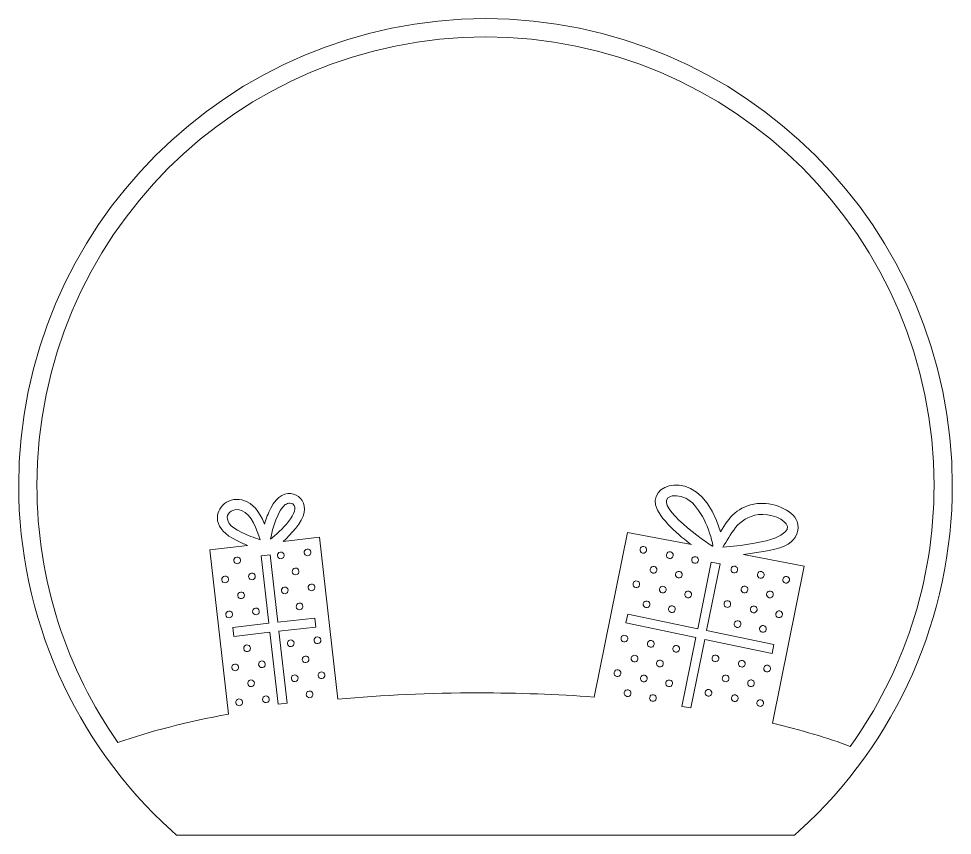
# Model space of a CAD drawing. Header units: inches. Extents: x 88 to 2388, y 25 to 403.
# Drawn here: x 1014.5 to 1439.7, y 24.7 to 396.7 of the extents above; entities that cross this region are included whole.
import ezdxf

# ---------------------------------------------------------------- set-up
doc = ezdxf.new("R2010")
doc.units = ezdxf.units.IN
doc.header["$MEASUREMENT"] = 0
doc.layers.add('_U+0421_U+043B_U+043E_U+0439 1', color=7, linetype='Continuous')

msp = doc.modelspace()

# ---------------------------------------------------------------- linework, layer by layer
at = {"layer": '_U+0421_U+043B_U+043E_U+0439 1', "color": 1, "lineweight": 9, "true_color": 0xff0000}
msp.add_lwpolyline([(1125.02, 152), (1129.12, 152.46), (1132.61, 121.71), (1149.37, 123.61), (1149.83, 119.51), (1133.08, 117.61), (1136.79, 84.9), (1132.7, 84.43), (1128.98, 117.15), (1112.49, 115.27), (1112.02, 119.37), (1128.52, 121.24), (1125.02, 152)], dxfattribs=at)
for points, knots in [([(1227.13, 396.66), (1109.91, 396.66), (1014.55, 301.29), (1014.55, 184.08), (1014.55, 124.36), (1039.89, 67.04), (1084.08, 26.82), (1084.08, 26.82), (1086.46, 24.66), (1086.46, 24.66), (1086.46, 24.66), (1367.8, 24.66), (1367.8, 24.66), (1367.8, 24.66), (1370.18, 26.82), (1370.18, 26.82), (1414.37, 67.04), (1439.71, 124.36), (1439.71, 184.08), (1439.71, 301.29), (1344.35, 396.66), (1227.13, 396.66)], [0, 0, 0, 0, 1, 1, 1, 2, 2, 2, 3, 3, 3, 4, 4, 4, 5, 5, 5, 6, 6, 6, 7, 7, 7, 7]), ([(1227.13, 388.34), (1339.94, 388.34), (1431.4, 296.89), (1431.4, 184.08), (1431.4, 139.71), (1417.24, 98.66), (1393.22, 65.16), (1382.8, 69.08), (1370.89, 72.62), (1357.75, 75.72), (1357.75, 75.72), (1372.23, 147.34), (1372.23, 147.34), (1372.23, 147.34), (1344.58, 152.58), (1344.58, 152.58), (1352.87, 153.66), (1360.73, 154.79), (1364.92, 157.32), (1368.76, 159.66), (1370.25, 164.15), (1369.08, 167.57), (1367.23, 173.03), (1357.45, 176.62), (1350.83, 175.74), (1342.11, 174.57), (1338.21, 169.83), (1334.08, 162.91), (1325.97, 192.45), (1302.17, 186.02), (1304.58, 175.16), (1305.91, 169.19), (1315.95, 160.6), (1320.91, 157.06), (1320.91, 157.06), (1291.72, 162.59), (1291.72, 162.59), (1291.72, 162.59), (1276.57, 87.64), (1276.57, 87.64), (1259.74, 88.9), (1242.14, 89.56), (1224.02, 89.56), (1201.7, 89.56), (1180.18, 88.55), (1159.93, 86.67), (1159.93, 86.67), (1151.56, 160.43), (1151.56, 160.43), (1151.56, 160.43), (1134.94, 158.54), (1134.94, 158.54), (1138.38, 161.52), (1143.8, 167.26), (1144.63, 171.78), (1146.07, 179.8), (1135.13, 185.42), (1129.38, 173.66), (1128.2, 171.25), (1127.24, 169.02), (1126.5, 166.47), (1117.04, 191.01), (1091.68, 169.17), (1113.88, 158.97), (1115.58, 158.19), (1117, 157.37), (1118.76, 156.71), (1118.76, 156.71), (1101.63, 154.76), (1101.63, 154.76), (1101.63, 154.76), (1110.13, 79.88), (1110.13, 79.88), (1091.19, 76.36), (1074.2, 72), (1059.77, 66.96), (1036.52, 100.12), (1022.86, 140.5), (1022.86, 184.08), (1022.86, 296.89), (1114.32, 388.34), (1227.13, 388.34)], [0, 0, 0, 0, 1, 1, 1, 2, 2, 2, 3, 3, 3, 4, 4, 4, 5, 5, 5, 6, 6, 6, 7, 7, 7, 8, 8, 8, 9, 9, 9, 10, 10, 10, 11, 11, 11, 12, 12, 12, 13, 13, 13, 14, 14, 14, 15, 15, 15, 16, 16, 16, 17, 17, 17, 18, 18, 18, 19, 19, 19, 20, 20, 20, 21, 21, 21, 22, 22, 22, 23, 23, 23, 24, 24, 24, 25, 25, 25, 26, 26, 26, 27, 27, 27, 27]), ([(1311.37, 179.03), (1313.42, 179.79), (1316.84, 179.17), (1319.33, 177.64), (1324.9, 174.21), (1329.5, 163.61), (1330.72, 156.52), (1330.68, 156.46), (1330.62, 156.4), (1330.57, 156.34), (1323.19, 160.84), (1303.3, 176.06), (1311.37, 179.03)], [0, 0, 0, 0, 1, 1, 1, 2, 2, 2, 3, 3, 3, 4, 4, 4, 4]), ([(1124.52, 159.33), (1121.67, 160.26), (1118.86, 161.36), (1116.15, 162.61), (1104.5, 167.96), (1110.68, 174.64), (1115.96, 172.67), (1121.03, 170.76), (1122.8, 163.76), (1124.52, 159.33)], [0, 0, 0, 0, 1, 1, 1, 2, 2, 2, 3, 3, 3, 3]), ([(1129.25, 159.6), (1130.05, 164.49), (1132.79, 173.07), (1135.94, 175.28), (1136.59, 175.73), (1137.36, 175.97), (1138.05, 175.97), (1138.54, 175.97), (1138.98, 175.85), (1139.32, 175.61), (1143.55, 172.55), (1133.53, 162.81), (1129.25, 159.6)], [0, 0, 0, 0, 1, 1, 1, 2, 2, 2, 3, 3, 3, 4, 4, 4, 4]), ([(1335.21, 155.9), (1338.79, 161.2), (1341.71, 169.45), (1351.46, 170.76), (1361.58, 172.11), (1381.8, 159.82), (1335.21, 155.9)], [0, 0, 0, 0, 1, 1, 1, 2, 2, 2, 2]), ([(1291.06, 121.42), (1291.06, 121.42), (1291.87, 125.47), (1291.87, 125.47), (1291.87, 125.47), (1323.78, 118.79), (1323.78, 118.79), (1323.78, 118.79), (1329.91, 149.13), (1329.91, 149.13), (1329.91, 149.13), (1333.95, 148.31), (1333.95, 148.31), (1333.95, 148.31), (1327.82, 117.97), (1327.82, 117.97), (1327.82, 117.97), (1358.49, 111.56), (1358.49, 111.56), (1358.49, 111.56), (1357.68, 107.51), (1357.68, 107.51), (1357.68, 107.51), (1327, 113.93), (1327, 113.93), (1327, 113.93), (1320.7, 82.75), (1320.7, 82.75), (1319.35, 82.96), (1317.99, 83.16), (1316.61, 83.35), (1316.61, 83.35), (1322.96, 114.75), (1322.96, 114.75), (1322.96, 114.75), (1291.06, 121.42), (1291.06, 121.42)], [0, 0, 0, 0, 1, 1, 1, 2, 2, 2, 3, 3, 3, 4, 4, 4, 5, 5, 5, 6, 6, 6, 7, 7, 7, 8, 8, 8, 9, 9, 9, 10, 10, 10, 11, 11, 11, 12, 12, 12, 12])]:
    msp.add_open_spline(points, degree=3, knots=knots, dxfattribs=at)
at = {"layer": '_U+0421_U+043B_U+043E_U+0439 1', "color": 7, "lineweight": 9, "true_color": 0xffffff}
for points, knots in [([(1134.07, 150.64), (1136.08, 150.87), (1135.74, 153.91), (1133.73, 153.69), (1131.72, 153.46), (1132.06, 150.42), (1134.07, 150.64)], [0, 0, 0, 0, 1, 1, 1, 2, 2, 2, 2]), ([(1145.92, 155.07), (1147.93, 155.3), (1148.28, 152.26), (1146.27, 152.03), (1144.26, 151.8), (1143.91, 154.84), (1145.92, 155.07)], [0, 0, 0, 0, 1, 1, 1, 2, 2, 2, 2]), ([(1299.3, 156.23), (1297.32, 156.64), (1296.71, 153.64), (1298.69, 153.23), (1300.68, 152.83), (1301.28, 155.83), (1299.3, 156.23)], [0, 0, 0, 0, 1, 1, 1, 2, 2, 2, 2]), ([(1309.53, 152.61), (1309.13, 150.62), (1312.13, 150.02), (1312.53, 152), (1312.93, 153.98), (1309.93, 154.59), (1309.53, 152.61)], [0, 0, 0, 0, 1, 1, 1, 2, 2, 2, 2]), ([(1113.85, 151.43), (1111.85, 151.2), (1112.19, 148.16), (1114.2, 148.39), (1116.21, 148.62), (1115.87, 151.66), (1113.85, 151.43)], [0, 0, 0, 0, 1, 1, 1, 2, 2, 2, 2]), ([(1322.26, 148.59), (1324.24, 148.19), (1324.85, 151.19), (1322.87, 151.59), (1320.89, 151.99), (1320.28, 148.99), (1322.26, 148.59)], [0, 0, 0, 0, 1, 1, 1, 2, 2, 2, 2]), ([(1122.31, 142.78), (1122.08, 144.79), (1119.04, 144.44), (1119.27, 142.43), (1119.5, 140.42), (1122.54, 140.77), (1122.31, 142.78)], [0, 0, 0, 0, 1, 1, 1, 2, 2, 2, 2]), ([(1140.83, 143.34), (1142.84, 143.57), (1142.5, 146.61), (1140.49, 146.38), (1138.48, 146.15), (1138.82, 143.11), (1140.83, 143.34)], [0, 0, 0, 0, 1, 1, 1, 2, 2, 2, 2]), ([(1302.16, 145.91), (1301.76, 143.93), (1304.76, 143.32), (1305.16, 145.31), (1305.56, 147.29), (1302.56, 147.9), (1302.16, 145.91)], [0, 0, 0, 0, 1, 1, 1, 2, 2, 2, 2]), ([(1316.7, 143.09), (1317.1, 145.08), (1314.1, 145.68), (1313.7, 143.7), (1313.3, 141.72), (1316.3, 141.11), (1316.7, 143.09)], [0, 0, 0, 0, 1, 1, 1, 2, 2, 2, 2]), ([(1338.95, 146.04), (1338.55, 144.06), (1341.55, 143.45), (1341.95, 145.44), (1342.35, 147.42), (1339.35, 148.03), (1338.95, 146.04)], [0, 0, 0, 0, 1, 1, 1, 2, 2, 2, 2]), ([(1350.98, 143.61), (1350.58, 141.63), (1353.58, 141.02), (1353.98, 143), (1354.38, 144.98), (1351.38, 145.59), (1350.98, 143.61)], [0, 0, 0, 0, 1, 1, 1, 2, 2, 2, 2]), ([(1108.42, 142.74), (1106.41, 142.51), (1106.76, 139.47), (1108.77, 139.7), (1110.78, 139.93), (1110.43, 142.97), (1108.42, 142.74)], [0, 0, 0, 0, 1, 1, 1, 2, 2, 2, 2]), ([(1294.32, 139.32), (1293.92, 137.33), (1296.92, 136.73), (1297.32, 138.71), (1297.72, 140.69), (1294.72, 141.3), (1294.32, 139.32)], [0, 0, 0, 0, 1, 1, 1, 2, 2, 2, 2]), ([(1363.71, 139.59), (1364.54, 139.43), (1365.35, 139.96), (1365.52, 140.79), (1365.92, 142.77), (1362.92, 143.38), (1362.52, 141.4), (1362.35, 140.57), (1362.89, 139.76), (1363.71, 139.59)], [0, 0, 0, 0, 1, 1, 1, 2, 2, 2, 3, 3, 3, 3]), ([(1117.36, 134.14), (1117.13, 136.15), (1114.09, 135.81), (1114.32, 133.8), (1114.55, 131.79), (1117.59, 132.13), (1117.36, 134.14)], [0, 0, 0, 0, 1, 1, 1, 2, 2, 2, 2]), ([(1135.88, 134.71), (1137.89, 134.93), (1137.55, 137.98), (1135.54, 137.75), (1133.53, 137.52), (1133.87, 134.48), (1135.88, 134.71)], [0, 0, 0, 0, 1, 1, 1, 2, 2, 2, 2]), ([(1148.08, 136.09), (1150.09, 136.32), (1149.74, 139.36), (1147.73, 139.13), (1145.72, 138.9), (1146.07, 135.86), (1148.08, 136.09)], [0, 0, 0, 0, 1, 1, 1, 2, 2, 2, 2]), ([(1306.35, 136.88), (1305.95, 134.9), (1308.95, 134.29), (1309.35, 136.28), (1309.75, 138.26), (1306.75, 138.87), (1306.35, 136.88)], [0, 0, 0, 0, 1, 1, 1, 2, 2, 2, 2]), ([(1320.89, 134.06), (1321.29, 136.05), (1318.29, 136.65), (1317.89, 134.67), (1317.49, 132.69), (1320.49, 132.08), (1320.89, 134.06)], [0, 0, 0, 0, 1, 1, 1, 2, 2, 2, 2]), ([(1343.61, 136.92), (1343.21, 134.93), (1346.21, 134.33), (1346.61, 136.31), (1347.01, 138.29), (1344.01, 138.9), (1343.61, 136.92)], [0, 0, 0, 0, 1, 1, 1, 2, 2, 2, 2]), ([(1356.35, 132.9), (1357.17, 132.73), (1357.98, 133.27), (1358.15, 134.1), (1358.32, 134.92), (1357.78, 135.73), (1356.95, 135.9), (1356.12, 136.07), (1355.32, 135.53), (1355.15, 134.7), (1354.98, 133.87), (1355.52, 133.07), (1356.35, 132.9)], [0, 0, 0, 0, 1, 1, 1, 2, 2, 2, 3, 3, 3, 4, 4, 4, 4]), ([(1298.98, 130.19), (1298.58, 128.21), (1301.58, 127.6), (1301.98, 129.58), (1302.38, 131.56), (1299.38, 132.17), (1298.98, 130.19)], [0, 0, 0, 0, 1, 1, 1, 2, 2, 2, 2]), ([(1335.77, 130.32), (1335.37, 128.34), (1338.37, 127.73), (1338.77, 129.71), (1339.17, 131.69), (1336.17, 132.3), (1335.77, 130.32)], [0, 0, 0, 0, 1, 1, 1, 2, 2, 2, 2]), ([(1122.43, 128.18), (1120.42, 127.96), (1120.76, 124.92), (1122.77, 125.14), (1124.78, 125.37), (1124.44, 128.41), (1122.43, 128.18)], [0, 0, 0, 0, 1, 1, 1, 2, 2, 2, 2]), ([(1142.64, 127.4), (1144.65, 127.63), (1144.31, 130.67), (1142.3, 130.44), (1140.29, 130.21), (1140.63, 127.17), (1142.64, 127.4)], [0, 0, 0, 0, 1, 1, 1, 2, 2, 2, 2]), ([(1313.52, 127.37), (1313.92, 129.35), (1310.92, 129.96), (1310.52, 127.98), (1310.12, 125.99), (1313.12, 125.39), (1313.52, 127.37)], [0, 0, 0, 0, 1, 1, 1, 2, 2, 2, 2]), ([(1349.6, 129.08), (1347.62, 129.48), (1347.01, 126.48), (1348.99, 126.08), (1349.82, 125.92), (1350.63, 126.45), (1350.8, 127.28), (1350.97, 128.11), (1350.43, 128.92), (1349.6, 129.08)], [0, 0, 0, 0, 1, 1, 1, 2, 2, 2, 3, 3, 3, 3]), ([(1110.23, 126.8), (1108.22, 126.57), (1108.57, 123.53), (1110.58, 123.76), (1112.59, 123.99), (1112.24, 127.03), (1110.23, 126.8)], [0, 0, 0, 0, 1, 1, 1, 2, 2, 2, 2]), ([(1360.53, 123.87), (1361.36, 123.7), (1362.17, 124.24), (1362.34, 125.07), (1362.5, 125.89), (1361.97, 126.7), (1361.14, 126.87), (1360.31, 127.04), (1359.51, 126.5), (1359.34, 125.67), (1359.17, 124.84), (1359.71, 124.04), (1360.53, 123.87)], [0, 0, 0, 0, 1, 1, 1, 2, 2, 2, 3, 3, 3, 4, 4, 4, 4]), ([(1340.43, 121.19), (1340.03, 119.21), (1343.03, 118.6), (1343.43, 120.59), (1343.83, 122.57), (1340.83, 123.18), (1340.43, 121.19)], [0, 0, 0, 0, 1, 1, 1, 2, 2, 2, 2]), ([(1353.17, 117.18), (1353.99, 117.01), (1354.8, 117.54), (1354.97, 118.37), (1355.14, 119.2), (1354.6, 120.01), (1353.77, 120.18), (1352.94, 120.34), (1352.14, 119.81), (1351.97, 118.98), (1351.8, 118.15), (1352.34, 117.34), (1353.17, 117.18)], [0, 0, 0, 0, 1, 1, 1, 2, 2, 2, 3, 3, 3, 4, 4, 4, 4]), ([(1149.12, 113.34), (1149.35, 111.33), (1152.39, 111.67), (1152.16, 113.68), (1151.93, 115.69), (1148.89, 115.35), (1149.12, 113.34)], [0, 0, 0, 0, 1, 1, 1, 2, 2, 2, 2]), ([(1288.87, 114.57), (1288.46, 112.59), (1291.46, 111.98), (1291.87, 113.97), (1292.27, 115.95), (1289.27, 116.56), (1288.87, 114.57)], [0, 0, 0, 0, 1, 1, 1, 2, 2, 2, 2]), ([(1120.09, 110.04), (1119.87, 112.05), (1116.83, 111.71), (1117.05, 109.7), (1117.28, 107.69), (1120.32, 108.03), (1120.09, 110.04)], [0, 0, 0, 0, 1, 1, 1, 2, 2, 2, 2]), ([(1138.62, 110.6), (1140.63, 110.83), (1140.29, 113.87), (1138.27, 113.64), (1136.27, 113.42), (1136.61, 110.38), (1138.62, 110.6)], [0, 0, 0, 0, 1, 1, 1, 2, 2, 2, 2]), ([(1302.7, 113.34), (1300.72, 113.74), (1300.11, 110.74), (1302.09, 110.34), (1304.07, 109.94), (1304.68, 112.94), (1302.7, 113.34)], [0, 0, 0, 0, 1, 1, 1, 2, 2, 2, 2]), ([(1315.44, 109.32), (1315.84, 111.3), (1312.84, 111.91), (1312.44, 109.93), (1312.03, 107.95), (1315.03, 107.34), (1315.44, 109.32)], [0, 0, 0, 0, 1, 1, 1, 2, 2, 2, 2]), ([(1143.69, 104.65), (1143.92, 102.64), (1146.96, 102.98), (1146.73, 104.99), (1146.5, 107), (1143.46, 106.66), (1143.69, 104.65)], [0, 0, 0, 0, 1, 1, 1, 2, 2, 2, 2]), ([(1293.53, 105.45), (1293.13, 103.47), (1296.13, 102.86), (1296.53, 104.84), (1296.93, 106.82), (1293.93, 107.43), (1293.53, 105.45)], [0, 0, 0, 0, 1, 1, 1, 2, 2, 2, 2]), ([(1330.32, 105.58), (1329.92, 103.6), (1332.92, 102.99), (1333.32, 104.97), (1333.72, 106.95), (1330.72, 107.56), (1330.32, 105.58)], [0, 0, 0, 0, 1, 1, 1, 2, 2, 2, 2]), ([(1112.97, 102.7), (1110.96, 102.47), (1111.3, 99.43), (1113.31, 99.66), (1115.32, 99.89), (1114.98, 102.93), (1112.97, 102.7)], [0, 0, 0, 0, 1, 1, 1, 2, 2, 2, 2]), ([(1125.17, 104.08), (1123.16, 103.86), (1123.5, 100.82), (1125.51, 101.04), (1127.52, 101.27), (1127.18, 104.31), (1125.17, 104.08)], [0, 0, 0, 0, 1, 1, 1, 2, 2, 2, 2]), ([(1308.07, 102.63), (1308.47, 104.61), (1305.47, 105.22), (1305.07, 103.23), (1304.67, 101.25), (1307.67, 100.64), (1308.07, 102.63)], [0, 0, 0, 0, 1, 1, 1, 2, 2, 2, 2]), ([(1342.35, 103.14), (1341.94, 101.16), (1344.94, 100.55), (1345.35, 102.54), (1345.75, 104.52), (1342.75, 105.13), (1342.35, 103.14)], [0, 0, 0, 0, 1, 1, 1, 2, 2, 2, 2]), ([(1356.89, 100.33), (1357.29, 102.31), (1354.29, 102.92), (1353.89, 100.93), (1353.48, 98.95), (1356.48, 98.34), (1356.89, 100.33)], [0, 0, 0, 0, 1, 1, 1, 2, 2, 2, 2]), ([(1140.43, 94.67), (1142.44, 94.89), (1142.09, 97.93), (1140.08, 97.71), (1138.07, 97.48), (1138.42, 94.44), (1140.43, 94.67)], [0, 0, 0, 0, 1, 1, 1, 2, 2, 2, 2]), ([(1152.62, 96.05), (1154.63, 96.28), (1154.29, 99.32), (1152.28, 99.09), (1150.27, 98.86), (1150.61, 95.82), (1152.62, 96.05)], [0, 0, 0, 0, 1, 1, 1, 2, 2, 2, 2]), ([(1285.69, 98.85), (1285.29, 96.87), (1288.29, 96.26), (1288.69, 98.24), (1289.09, 100.23), (1286.09, 100.83), (1285.69, 98.85)], [0, 0, 0, 0, 1, 1, 1, 2, 2, 2, 2]), ([(1297.72, 96.42), (1297.32, 94.44), (1300.32, 93.83), (1300.72, 95.81), (1301.12, 97.79), (1298.12, 98.4), (1297.72, 96.42)], [0, 0, 0, 0, 1, 1, 1, 2, 2, 2, 2]), ([(1334.98, 96.45), (1334.58, 94.47), (1337.58, 93.86), (1337.98, 95.85), (1338.38, 97.83), (1335.38, 98.43), (1334.98, 96.45)], [0, 0, 0, 0, 1, 1, 1, 2, 2, 2, 2]), ([(1120.21, 95.45), (1118.2, 95.22), (1118.55, 92.18), (1120.56, 92.41), (1122.57, 92.64), (1122.22, 95.68), (1120.21, 95.45)], [0, 0, 0, 0, 1, 1, 1, 2, 2, 2, 2]), ([(1310.45, 92.4), (1312.44, 92), (1313.04, 95), (1311.06, 95.4), (1309.08, 95.8), (1308.47, 92.8), (1310.45, 92.4)], [0, 0, 0, 0, 1, 1, 1, 2, 2, 2, 2]), ([(1349.52, 93.63), (1349.92, 95.61), (1346.92, 96.22), (1346.52, 94.24), (1346.12, 92.26), (1349.12, 91.65), (1349.52, 93.63)], [0, 0, 0, 0, 1, 1, 1, 2, 2, 2, 2]), ([(1147.19, 87.36), (1149.2, 87.59), (1148.86, 90.63), (1146.85, 90.4), (1144.84, 90.17), (1145.18, 87.13), (1147.19, 87.36)], [0, 0, 0, 0, 1, 1, 1, 2, 2, 2, 2]), ([(1290.35, 89.72), (1289.95, 87.74), (1292.95, 87.13), (1293.35, 89.12), (1293.75, 91.1), (1290.75, 91.71), (1290.35, 89.72)], [0, 0, 0, 0, 1, 1, 1, 2, 2, 2, 2]), ([(1328.94, 91.05), (1326.96, 91.45), (1326.35, 88.45), (1328.33, 88.05), (1330.32, 87.65), (1330.92, 90.65), (1328.94, 91.05)], [0, 0, 0, 0, 1, 1, 1, 2, 2, 2, 2]), ([(1339.17, 87.42), (1338.77, 85.44), (1341.77, 84.83), (1342.17, 86.82), (1342.57, 88.8), (1339.57, 89.4), (1339.17, 87.42)], [0, 0, 0, 0, 1, 1, 1, 2, 2, 2, 2]), ([(1114.78, 86.76), (1112.77, 86.53), (1113.11, 83.49), (1115.12, 83.72), (1117.14, 83.95), (1116.79, 86.99), (1114.78, 86.76)], [0, 0, 0, 0, 1, 1, 1, 2, 2, 2, 2]), ([(1126.97, 88.14), (1124.97, 87.92), (1125.31, 84.88), (1127.32, 85.1), (1129.33, 85.33), (1128.99, 88.37), (1126.97, 88.14)], [0, 0, 0, 0, 1, 1, 1, 2, 2, 2, 2]), ([(1303.08, 85.71), (1305.07, 85.31), (1305.67, 88.31), (1303.69, 88.71), (1301.71, 89.11), (1301.1, 86.11), (1303.08, 85.71)], [0, 0, 0, 0, 1, 1, 1, 2, 2, 2, 2]), ([(1353.71, 84.6), (1354.11, 86.58), (1351.11, 87.19), (1350.71, 85.21), (1350.31, 83.23), (1353.31, 82.62), (1353.71, 84.6)], [0, 0, 0, 0, 1, 1, 1, 2, 2, 2, 2])]:
    msp.add_open_spline(points, degree=3, knots=knots, dxfattribs=at)

doc.saveas('drawing.dxf')
